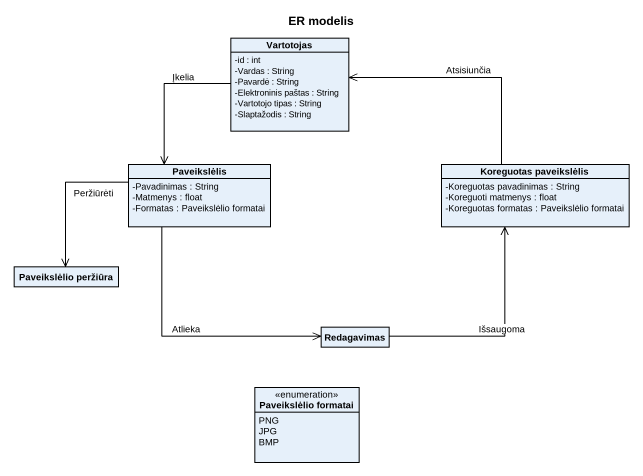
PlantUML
@startuml
title ER modelis
hide circle
hide empty members
skinparam classAttributeIconSize 0
class Vartotojas {
  -id : int
  -Vardas : String
  -Pavardė : String
  -Elektroninis paštas : String
  -Vartotojo tipas : String
  -Slaptažodis : String
}
class Paveikslėlis {
  -Pavadinimas : String
  -Matmenys : float
  -Formatas : Paveikslėlio formatai
}
class "Koreguotas paveikslėlis" as Koreguotas_paveikslėlis {
  -Koreguotas pavadinimas : String
  -Koreguoti matmenys : float
  -Koreguotas formatas : Paveikslėlio formatai
}
class "Paveikslėlio peržiūra" as Paveikslėlio_peržiūra
class Redagavimas
enum "Paveikslėlio formatai" as Paveikslėlio_formatai {
  PNG
  JPG
  BMP
}
Vartotojas --> Paveikslėlis : Įkelia
Paveikslėlis --> Paveikslėlio_peržiūra : Peržiūrėti
Paveikslėlis --> Redagavimas : Atlieka
Koreguotas_paveikslėlis -left-> Vartotojas : Atsisiunčia
Redagavimas -up-> Koreguotas_paveikslėlis : Išsaugoma
@enduml
